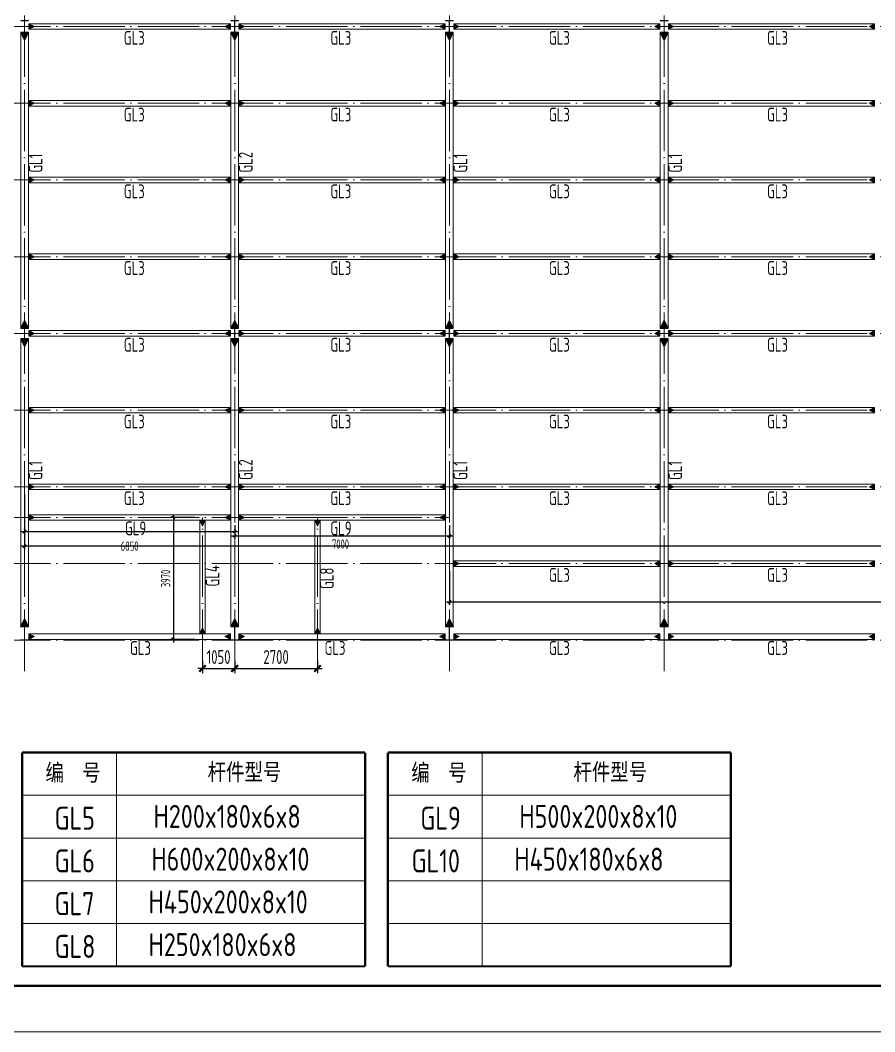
# Model space of a CAD drawing. Header units: millimetres. Extents: x 19781 to 898973, y -947928 to -267362.
# Drawn here: x 448142 to 475997, y -383529 to -350569 of the extents above; entities that cross this region are included whole.
import ezdxf

# ---------------------------------------------------------------- set-up
doc = ezdxf.new("R2010")
doc.units = ezdxf.units.MM
doc.header["$LTSCALE"] = 100
doc.header["$PDSIZE"] = -5
doc.linetypes.add('DOTE', pattern=[2.42, 2, -0.2, 0.02, -0.2])
doc.layers.get('0').update_dxf_attribs({"lineweight": 18})
doc.layers.get('Defpoints').update_dxf_attribs({"lineweight": 18})
for name, color, linetype, lineweight in [('10', 7, 'Continuous', 18), ('15', 3, 'Continuous', 18), ('BORDER', 7, 'Continuous', 18), ('DIM', 3, 'Continuous', 18), ('DOTE', 1, 'DOTE', 18), ('JC', 7, 'Continuous', 18), ('PUB_TEXT', 7, 'Continuous', 18), ('数字', 3, 'Continuous', 20), ('钢柱', 4, 'Continuous', 20), ('钢梁', 4, 'Continuous', 5)]:
    doc.layers.add(name, color=color, linetype=linetype, lineweight=lineweight)
doc.styles.add('-宋体', font='')
doc.styles.add('TSSD_REIN', font='tssdeng.shx', dxfattribs={"width": 0.7, "bigfont": 'hztxt.shx'})
doc.styles.get('-宋体').set_extended_font_data('宋体')
doc.dimstyles.new('TSSD_100_100', dxfattribs={"dimtxt": 300, "dimasz": 100, "dimexe": 100, "dimexo": 250, "dimgap": 100, "dimtad": 1, "dimdec": 0, "dimzin": 0, "dimdsep": 46, "dimtxsty": 'TSSD_REIN', "dimblk": 'ARCHTICK', "dimcen": 0, "dimdle": 100, "dimclrt": 7, "dimadec": 0, "dimazin": 0, "dimtfac": 1, "dimtdec": 0, "dimtix": 1, "dimtmove": 2, "dimatfit": 3, "dimfxl": 1, "dimtolj": 1, "dimtzin": 0, "dimarcsym": 0})
pattern_1 = [(45, (0, 0), (-7.07106781, 7.07106781), []), (45, (0, 2.5), (-7.07106781, 7.07106781), [])]

# ---------------------------------------------------------------- blocks, each defined once
blk = doc.blocks.new('_ArchTick_0')
at = {"color": 0, "linetype": 'ByBlock'}
blk.add_lwpolyline([(-0.71, -0.71, 0.5, 0.5, 0), (0.71, 0.71, 0.5, 0.5, 0)], format="xyseb", dxfattribs=at)
blk = doc.blocks.new('*X458')
at = {"layer": 'DIM', "color": 0, "lineweight": -2, "ltscale": 100, "transparency": 16777216}
for p, q in [((455132, -371441), (455132, -371843)), ((457832, -371441), (457832, -371843)), ((454982, -371693), (457982, -371693))]:
    blk.add_line(p, q, dxfattribs=at)
at = {"layer": 'DIM', "color": 0, "lineweight": -2, "ltscale": 100, "transparency": 16777216, "xscale": 150, "yscale": 150, "zscale": 150, "rotation": 180}
blk.add_blockref('_ArchTick_0', (455132, -371693), dxfattribs=at)
at = {"layer": 'DIM', "color": 0, "lineweight": -2, "ltscale": 100, "transparency": 16777216, "xscale": 150, "yscale": 150, "zscale": 150}
blk.add_blockref('_ArchTick_0', (457832, -371693), dxfattribs=at)
at = {"layer": 'DIM', "color": 7, "ltscale": 100, "transparency": 16777216, "insert": (456482, -371318), "char_height": 450, "width": 3330, "attachment_point": 5, "style": 'TSSD_REIN'}
blk.add_mtext('2700', dxfattribs=at)
blk = doc.blocks.new('_ARCHTICK')
at = {"color": 0, "linetype": 'ByBlock', "const_width": 0.5}
blk.add_lwpolyline([(-0.5, -0.5), (0.5, 0.5)], dxfattribs=at)
blk = doc.blocks.new('*X698')
at = {"layer": 'DIM', "color": 0, "lineweight": -2, "ltscale": 100, "transparency": 16777216}
for p, q in [((454082, -371441), (454082, -371843)), ((455132, -371441), (455132, -371843)), ((454082, -371693), (453932, -371693)), ((454082, -371693), (455132, -371693)), ((455132, -371693), (455282, -371693))]:
    blk.add_line(p, q, dxfattribs=at)
at = {"layer": 'DIM', "color": 0, "lineweight": -2, "ltscale": 100, "transparency": 16777216, "xscale": 150, "yscale": 150, "zscale": 150}
blk.add_blockref('_ArchTick_0', (454082, -371693), dxfattribs=at)
at = {"layer": 'DIM', "color": 0, "lineweight": -2, "ltscale": 100, "transparency": 16777216, "xscale": 150, "yscale": 150, "zscale": 150, "rotation": 180}
blk.add_blockref('_ArchTick_0', (455132, -371693), dxfattribs=at)
at = {"layer": 'DIM', "color": 7, "ltscale": 100, "transparency": 16777216, "insert": (454607, -371318), "char_height": 450, "width": 3195, "attachment_point": 5, "style": 'TSSD_REIN'}
blk.add_mtext('1050', dxfattribs=at)
blk = doc.blocks.new('*D1961')
at = {"layer": 'Defpoints', "color": 0, "ltscale": 100, "transparency": 16777216}
for p in [(462132, -368274), (539132, -368274), (539132, -369518)]:
    blk.add_point(p, dxfattribs=at)
at = {"layer": 'JC', "color": 0, "linetype": 'Continuous', "lineweight": -2, "ltscale": 100, "transparency": 16777216}
for p, q in [((462132, -368524), (462132, -369618)), ((539132, -368524), (539132, -369618)), ((462032, -369518), (539232, -369518))]:
    blk.add_line(p, q, dxfattribs=at)
at = {"layer": 'JC', "color": 0, "lineweight": -2, "ltscale": 100, "transparency": 16777216, "xscale": 100, "yscale": 100, "zscale": 100, "rotation": 180}
blk.add_blockref('_ARCHTICK', (462132, -369518), dxfattribs=at)
at = {"layer": 'JC', "color": 0, "lineweight": -2, "ltscale": 100, "transparency": 16777216, "xscale": 100, "yscale": 100, "zscale": 100}
blk.add_blockref('_ARCHTICK', (539132, -369518), dxfattribs=at)
at = {"layer": 'JC', "color": 7, "ltscale": 100, "transparency": 16777216, "insert": (500632, -369268), "char_height": 300, "attachment_point": 5, "style": 'TSSD_REIN'}
blk.add_mtext('\\A1;77000', dxfattribs=at)
blk = doc.blocks.new('*D1963')
at = {"layer": 'Defpoints', "color": 0, "ltscale": 100, "transparency": 16777216}
for p in [(448282, -365774), (539132, -365774), (448282, -367706)]:
    blk.add_point(p, dxfattribs=at)
at = {"layer": 'JC', "color": 0, "linetype": 'Continuous', "lineweight": -2, "ltscale": 100, "transparency": 16777216}
for p, q in [((448282, -366024), (448282, -367806)), ((539132, -366024), (539132, -367806)), ((539232, -367706), (448182, -367706))]:
    blk.add_line(p, q, dxfattribs=at)
at = {"layer": 'JC', "color": 0, "lineweight": -2, "ltscale": 100, "transparency": 16777216, "xscale": 100, "yscale": 100, "zscale": 100, "rotation": 180}
blk.add_blockref('_ARCHTICK', (448282, -367706), dxfattribs=at)
at = {"layer": 'JC', "color": 0, "lineweight": -2, "ltscale": 100, "transparency": 16777216, "xscale": 100, "yscale": 100, "zscale": 100}
blk.add_blockref('_ARCHTICK', (539132, -367706), dxfattribs=at)
at = {"layer": 'JC', "color": 7, "ltscale": 100, "transparency": 16777216, "insert": (493707, -367456), "char_height": 300, "attachment_point": 5, "style": 'TSSD_REIN'}
blk.add_mtext('\\A1;90850', dxfattribs=at)
blk = doc.blocks.new('*D1964')
at = {"layer": 'Defpoints', "color": 0, "ltscale": 100, "transparency": 16777216}
for p in [(454082, -366774), (453133, -370744), (454082, -370744)]:
    blk.add_point(p, dxfattribs=at)
at = {"layer": 'JC', "color": 0, "linetype": 'Continuous', "lineweight": -2, "ltscale": 100, "transparency": 16777216}
for p, q in [((453832, -366774), (453033, -366774)), ((453133, -366674), (453133, -370844)), ((453832, -370744), (453033, -370744))]:
    blk.add_line(p, q, dxfattribs=at)
at = {"layer": 'JC', "color": 0, "lineweight": -2, "ltscale": 100, "transparency": 16777216, "xscale": 100, "yscale": 100, "zscale": 100}
for p, rotation in [((453133, -366774), 90), ((453133, -370744), 270)]:
    blk.add_blockref('_ARCHTICK', p, dxfattribs=dict(at, rotation=rotation))
at = {"layer": 'JC', "color": 7, "ltscale": 100, "transparency": 16777216, "insert": (452883, -368759), "char_height": 300, "attachment_point": 5, "rotation": 90, "style": 'TSSD_REIN'}
blk.add_mtext('\\A1;3970', dxfattribs=at)
blk = doc.blocks.new('*D1968')
at = {"layer": 'Defpoints', "color": 0, "ltscale": 100, "transparency": 16777216}
for p in [(448282, -366774), (455132, -366774), (455132, -367227)]:
    blk.add_point(p, dxfattribs=at)
at = {"layer": 'JC', "color": 0, "linetype": 'Continuous', "lineweight": -2, "ltscale": 100, "transparency": 16777216}
for p, q in [((448282, -367024), (448282, -367327)), ((455132, -367024), (455132, -367327)), ((448182, -367227), (455232, -367227))]:
    blk.add_line(p, q, dxfattribs=at)
at = {"layer": 'JC', "color": 0, "lineweight": -2, "ltscale": 100, "transparency": 16777216, "xscale": 100, "yscale": 100, "zscale": 100, "rotation": 180}
blk.add_blockref('_ARCHTICK', (448282, -367227), dxfattribs=at)
at = {"layer": 'JC', "color": 0, "lineweight": -2, "ltscale": 100, "transparency": 16777216, "xscale": 100, "yscale": 100, "zscale": 100}
blk.add_blockref('_ARCHTICK', (455132, -367227), dxfattribs=at)
at = {"layer": 'JC', "color": 7, "ltscale": 100, "transparency": 16777216, "insert": (451707, -367706), "char_height": 300, "attachment_point": 5, "style": 'TSSD_REIN'}
blk.add_mtext('\\A1;6850', dxfattribs=at)
blk = doc.blocks.new('*D1969')
at = {"layer": 'Defpoints', "color": 0, "ltscale": 100, "transparency": 16777216}
for p in [(455132, -366774), (462132, -366774), (462132, -367371)]:
    blk.add_point(p, dxfattribs=at)
at = {"layer": 'JC', "color": 0, "linetype": 'Continuous', "lineweight": -2, "ltscale": 100, "transparency": 16777216}
for p, q in [((455132, -367024), (455132, -367471)), ((462132, -367024), (462132, -367471)), ((455032, -367371), (462232, -367371))]:
    blk.add_line(p, q, dxfattribs=at)
at = {"layer": 'JC', "color": 0, "lineweight": -2, "ltscale": 100, "transparency": 16777216, "xscale": 100, "yscale": 100, "zscale": 100, "rotation": 180}
blk.add_blockref('_ARCHTICK', (455132, -367371), dxfattribs=at)
at = {"layer": 'JC', "color": 0, "lineweight": -2, "ltscale": 100, "transparency": 16777216, "xscale": 100, "yscale": 100, "zscale": 100}
blk.add_blockref('_ARCHTICK', (462132, -367371), dxfattribs=at)
at = {"layer": 'JC', "color": 7, "ltscale": 100, "transparency": 16777216, "insert": (458582, -367637), "char_height": 300, "attachment_point": 5, "style": 'TSSD_REIN'}
blk.add_mtext('\\A1;7000', dxfattribs=at)

msp = doc.modelspace()

# ---------------------------------------------------------------- hatches: boundary and pattern name
at = {"layer": '10', "ltscale": 100}
h = msp.add_hatch(dxfattribs=at)
h.set_pattern_fill('金属', color=256, style=0, pattern_type=0)
h.set_pattern_definition(pattern_1)
h.paths.add_polyline_path([(448286, -350586), (448407, -350586), (448407, -350574), (448157, -350574), (448157, -350586), (448278, -350586), (448278, -350962), (448157, -350962), (448157, -350974), (448407, -350974), (448407, -350962), (448286, -350962)], flags=0)
h = msp.add_hatch(dxfattribs=at)
h.set_pattern_fill('金属', color=256, style=0, pattern_type=0)
h.set_pattern_definition(pattern_1)
h.paths.add_polyline_path([(455136, -350586), (455257, -350586), (455257, -350574), (455007, -350574), (455007, -350586), (455128, -350586), (455128, -350962), (455007, -350962), (455007, -350974), (455257, -350974), (455257, -350962), (455136, -350962)], flags=0)
h = msp.add_hatch(dxfattribs=at)
h.set_pattern_fill('金属', color=256, style=0, pattern_type=0)
h.set_pattern_definition(pattern_1)
h.paths.add_polyline_path([(462136, -350586), (462257, -350586), (462257, -350574), (462007, -350574), (462007, -350586), (462128, -350586), (462128, -350962), (462007, -350962), (462007, -350974), (462257, -350974), (462257, -350962), (462136, -350962)], flags=0)
h = msp.add_hatch(dxfattribs=at)
h.set_pattern_fill('金属', color=256, style=0, pattern_type=0)
h.set_pattern_definition(pattern_1)
h.paths.add_polyline_path([(469136, -350586), (469257, -350586), (469257, -350574), (469007, -350574), (469007, -350586), (469128, -350586), (469128, -350962), (469007, -350962), (469007, -350974), (469257, -350974), (469257, -350962), (469136, -350962)], flags=0)
h = msp.add_hatch(dxfattribs=at)
h.set_pattern_fill('金属', color=256, style=0, pattern_type=0)
h.set_pattern_definition(pattern_1)
h.paths.add_polyline_path([(448286, -360609), (448407, -360609), (448407, -360599), (448157, -360599), (448157, -360609), (448278, -360609), (448278, -360939), (448157, -360939), (448157, -360949), (448407, -360949), (448407, -360939), (448286, -360939)], flags=0)
h = msp.add_hatch(dxfattribs=at)
h.set_pattern_fill('金属', color=256, style=0, pattern_type=0)
h.set_pattern_definition(pattern_1)
h.paths.add_polyline_path([(455136, -360609), (455257, -360609), (455257, -360599), (455007, -360599), (455007, -360609), (455128, -360609), (455128, -360939), (455007, -360939), (455007, -360949), (455257, -360949), (455257, -360939), (455136, -360939)], flags=0)
h = msp.add_hatch(dxfattribs=at)
h.set_pattern_fill('金属', color=256, style=0, pattern_type=0)
h.set_pattern_definition(pattern_1)
h.paths.add_polyline_path([(462136, -360609), (462257, -360609), (462257, -360599), (462007, -360599), (462007, -360609), (462128, -360609), (462128, -360939), (462007, -360939), (462007, -360949), (462257, -360949), (462257, -360939), (462136, -360939)], flags=0)
h = msp.add_hatch(dxfattribs=at)
h.set_pattern_fill('金属', color=256, style=0, pattern_type=0)
h.set_pattern_definition(pattern_1)
h.paths.add_polyline_path([(469136, -360609), (469257, -360609), (469257, -360599), (469007, -360599), (469007, -360609), (469128, -360609), (469128, -360939), (469007, -360939), (469007, -360949), (469257, -360949), (469257, -360939), (469136, -360939)], flags=0)
h = msp.add_hatch(dxfattribs=at)
h.set_pattern_fill('金属', color=256, style=0, pattern_type=0)
h.set_pattern_definition(pattern_1)
h.paths.add_polyline_path([(448286, -370336), (448412, -370336), (448412, -370324), (448152, -370324), (448152, -370336), (448278, -370336), (448278, -370762), (448152, -370762), (448152, -370774), (448412, -370774), (448412, -370762), (448286, -370762)], flags=0)
h = msp.add_hatch(dxfattribs=at)
h.set_pattern_fill('金属', color=256, style=0, pattern_type=0)
h.set_pattern_definition(pattern_1)
h.paths.add_polyline_path([(455136, -370336), (455262, -370336), (455262, -370324), (455002, -370324), (455002, -370336), (455128, -370336), (455128, -370762), (455002, -370762), (455002, -370774), (455262, -370774), (455262, -370762), (455136, -370762)], flags=0)
h = msp.add_hatch(dxfattribs=at)
h.set_pattern_fill('金属', color=256, style=0, pattern_type=0)
h.set_pattern_definition(pattern_1)
h.paths.add_polyline_path([(462136, -370336), (462262, -370336), (462262, -370324), (462002, -370324), (462002, -370336), (462128, -370336), (462128, -370762), (462002, -370762), (462002, -370774), (462262, -370774), (462262, -370762), (462136, -370762)], flags=0)
h = msp.add_hatch(dxfattribs=at)
h.set_pattern_fill('金属', color=256, style=0, pattern_type=0)
h.set_pattern_definition(pattern_1)
h.paths.add_polyline_path([(469136, -370336), (469262, -370336), (469262, -370324), (469002, -370324), (469002, -370336), (469128, -370336), (469128, -370762), (469002, -370762), (469002, -370774), (469262, -370774), (469262, -370762), (469136, -370762)], flags=0)
at = {"layer": '15', "ltscale": 100}
for points in [[(448602, -350774), (448422, -350864), (448422, -350684)], [(454812, -350774), (454992, -350864), (454992, -350684)], [(455452, -350774), (455272, -350864), (455272, -350684)], [(461812, -350774), (461992, -350864), (461992, -350684)], [(462452, -350774), (462272, -350864), (462272, -350684)], [(468812, -350774), (468992, -350864), (468992, -350684)], [(469452, -350774), (469272, -350864), (469272, -350684)], [(475812, -350774), (475992, -350864), (475992, -350684)], [(448282, -351234), (448407, -350984), (448157, -350984)], [(455132, -351234), (455257, -350984), (455007, -350984)], [(462132, -351234), (462257, -350984), (462007, -350984)], [(469132, -351234), (469257, -350984), (469007, -350984)], [(448602, -353274), (448422, -353364), (448422, -353184)], [(454812, -353274), (454992, -353364), (454992, -353184)], [(455452, -353274), (455272, -353364), (455272, -353184)], [(461812, -353274), (461992, -353364), (461992, -353184)], [(462452, -353274), (462272, -353364), (462272, -353184)], [(468812, -353274), (468992, -353364), (468992, -353184)], [(469452, -353274), (469272, -353364), (469272, -353184)], [(475812, -353274), (475992, -353364), (475992, -353184)], [(448602, -355774), (448422, -355864), (448422, -355684)], [(454812, -355774), (454992, -355864), (454992, -355684)], [(455452, -355774), (455272, -355864), (455272, -355684)], [(461812, -355774), (461992, -355864), (461992, -355684)], [(462452, -355774), (462272, -355864), (462272, -355684)], [(468812, -355774), (468992, -355864), (468992, -355684)], [(469452, -355774), (469272, -355864), (469272, -355684)], [(475812, -355774), (475992, -355864), (475992, -355684)], [(448602, -358274), (448422, -358364), (448422, -358184)], [(454812, -358274), (454992, -358364), (454992, -358184)], [(455452, -358274), (455272, -358364), (455272, -358184)], [(461812, -358274), (461992, -358364), (461992, -358184)], [(462452, -358274), (462272, -358364), (462272, -358184)], [(468812, -358274), (468992, -358364), (468992, -358184)], [(469452, -358274), (469272, -358364), (469272, -358184)], [(475812, -358274), (475992, -358364), (475992, -358184)], [(448282, -360339), (448407, -360589), (448157, -360589)], [(455132, -360339), (455257, -360589), (455007, -360589)], [(462132, -360339), (462257, -360589), (462007, -360589)], [(469132, -360339), (469257, -360589), (469007, -360589)], [(448602, -360774), (448422, -360864), (448422, -360684)], [(454812, -360774), (454992, -360864), (454992, -360684)], [(455452, -360774), (455272, -360864), (455272, -360684)], [(461812, -360774), (461992, -360864), (461992, -360684)], [(462452, -360774), (462272, -360864), (462272, -360684)], [(468812, -360774), (468992, -360864), (468992, -360684)], [(469452, -360774), (469272, -360864), (469272, -360684)], [(475812, -360774), (475992, -360864), (475992, -360684)], [(448282, -361209), (448407, -360959), (448157, -360959)], [(455132, -361209), (455257, -360959), (455007, -360959)], [(462132, -361209), (462257, -360959), (462007, -360959)], [(469132, -361209), (469257, -360959), (469007, -360959)], [(448602, -363274), (448422, -363364), (448422, -363184)], [(454812, -363274), (454992, -363364), (454992, -363184)], [(455452, -363274), (455272, -363364), (455272, -363184)], [(461812, -363274), (461992, -363364), (461992, -363184)], [(462452, -363274), (462272, -363364), (462272, -363184)], [(468812, -363274), (468992, -363364), (468992, -363184)], [(469452, -363274), (469272, -363364), (469272, -363184)], [(475812, -363274), (475992, -363364), (475992, -363184)], [(448602, -365774), (448422, -365864), (448422, -365684)], [(454812, -365774), (454992, -365864), (454992, -365684)], [(455452, -365774), (455272, -365864), (455272, -365684)], [(461812, -365774), (461992, -365864), (461992, -365684)], [(462452, -365774), (462272, -365864), (462272, -365684)], [(468812, -365774), (468992, -365864), (468992, -365684)], [(469452, -365774), (469272, -365864), (469272, -365684)], [(475812, -365774), (475992, -365864), (475992, -365684)], [(448602, -366774), (448422, -366864), (448422, -366684)], [(454812, -366774), (454992, -366864), (454992, -366684)], [(455452, -366774), (455272, -366864), (455272, -366684)], [(461812, -366774), (461992, -366864), (461992, -366684)], [(454082, -367059), (453992, -366879), (454172, -366879)], [(457832, -367059), (457742, -366879), (457922, -366879)], [(462452, -368274), (462272, -368364), (462272, -368184)], [(468812, -368274), (468992, -368364), (468992, -368184)], [(469452, -368274), (469272, -368364), (469272, -368184)], [(475812, -368274), (475992, -368364), (475992, -368184)], [(448282, -370064), (448407, -370314), (448157, -370314)], [(455132, -370064), (455257, -370314), (455007, -370314)], [(462132, -370064), (462257, -370314), (462007, -370314)], [(469132, -370064), (469257, -370314), (469007, -370314)], [(454082, -370369), (453992, -370549), (454172, -370549)], [(457832, -370369), (457742, -370549), (457922, -370549)], [(448602, -370654), (448422, -370564), (448422, -370744)], [(454812, -370654), (454992, -370564), (454992, -370744)], [(455452, -370654), (455272, -370564), (455272, -370744)], [(461812, -370654), (461992, -370564), (461992, -370744)], [(462452, -370654), (462272, -370564), (462272, -370744)], [(468812, -370654), (468992, -370564), (468992, -370744)], [(469452, -370654), (469272, -370564), (469272, -370744)], [(475812, -370654), (475992, -370564), (475992, -370744)]]:
    msp.add_hatch(color=256, dxfattribs=at).paths.add_polyline_path(points, flags=0)

# ---------------------------------------------------------------- linework, layer by layer
for points in [[(448602, -350774), (448422, -350864), (448422, -350684)], [(454812, -350774), (454992, -350864), (454992, -350684)], [(455452, -350774), (455272, -350864), (455272, -350684)], [(461812, -350774), (461992, -350864), (461992, -350684)], [(462452, -350774), (462272, -350864), (462272, -350684)], [(468812, -350774), (468992, -350864), (468992, -350684)], [(469452, -350774), (469272, -350864), (469272, -350684)], [(475812, -350774), (475992, -350864), (475992, -350684)], [(448282, -351234), (448407, -350984), (448157, -350984)], [(455132, -351234), (455257, -350984), (455007, -350984)], [(462132, -351234), (462257, -350984), (462007, -350984)], [(469132, -351234), (469257, -350984), (469007, -350984)], [(448602, -353274), (448422, -353364), (448422, -353184)], [(454812, -353274), (454992, -353364), (454992, -353184)], [(455452, -353274), (455272, -353364), (455272, -353184)], [(461812, -353274), (461992, -353364), (461992, -353184)], [(462452, -353274), (462272, -353364), (462272, -353184)], [(468812, -353274), (468992, -353364), (468992, -353184)], [(469452, -353274), (469272, -353364), (469272, -353184)], [(475812, -353274), (475992, -353364), (475992, -353184)], [(448602, -355774), (448422, -355864), (448422, -355684)], [(454812, -355774), (454992, -355864), (454992, -355684)], [(455452, -355774), (455272, -355864), (455272, -355684)], [(461812, -355774), (461992, -355864), (461992, -355684)], [(462452, -355774), (462272, -355864), (462272, -355684)], [(468812, -355774), (468992, -355864), (468992, -355684)], [(469452, -355774), (469272, -355864), (469272, -355684)], [(475812, -355774), (475992, -355864), (475992, -355684)], [(448602, -358274), (448422, -358364), (448422, -358184)], [(454812, -358274), (454992, -358364), (454992, -358184)], [(455452, -358274), (455272, -358364), (455272, -358184)], [(461812, -358274), (461992, -358364), (461992, -358184)], [(462452, -358274), (462272, -358364), (462272, -358184)], [(468812, -358274), (468992, -358364), (468992, -358184)], [(469452, -358274), (469272, -358364), (469272, -358184)], [(475812, -358274), (475992, -358364), (475992, -358184)], [(448282, -360339), (448407, -360589), (448157, -360589)], [(455132, -360339), (455257, -360589), (455007, -360589)], [(462132, -360339), (462257, -360589), (462007, -360589)], [(469132, -360339), (469257, -360589), (469007, -360589)], [(448602, -360774), (448422, -360864), (448422, -360684)], [(454812, -360774), (454992, -360864), (454992, -360684)], [(455452, -360774), (455272, -360864), (455272, -360684)], [(461812, -360774), (461992, -360864), (461992, -360684)], [(462452, -360774), (462272, -360864), (462272, -360684)], [(468812, -360774), (468992, -360864), (468992, -360684)], [(469452, -360774), (469272, -360864), (469272, -360684)], [(475812, -360774), (475992, -360864), (475992, -360684)], [(448282, -361209), (448407, -360959), (448157, -360959)], [(455132, -361209), (455257, -360959), (455007, -360959)], [(462132, -361209), (462257, -360959), (462007, -360959)], [(469132, -361209), (469257, -360959), (469007, -360959)], [(448602, -363274), (448422, -363364), (448422, -363184)], [(454812, -363274), (454992, -363364), (454992, -363184)], [(455452, -363274), (455272, -363364), (455272, -363184)], [(461812, -363274), (461992, -363364), (461992, -363184)], [(462452, -363274), (462272, -363364), (462272, -363184)], [(468812, -363274), (468992, -363364), (468992, -363184)], [(469452, -363274), (469272, -363364), (469272, -363184)], [(475812, -363274), (475992, -363364), (475992, -363184)], [(448602, -365774), (448422, -365864), (448422, -365684)], [(454812, -365774), (454992, -365864), (454992, -365684)], [(455452, -365774), (455272, -365864), (455272, -365684)], [(461812, -365774), (461992, -365864), (461992, -365684)], [(462452, -365774), (462272, -365864), (462272, -365684)], [(468812, -365774), (468992, -365864), (468992, -365684)], [(469452, -365774), (469272, -365864), (469272, -365684)], [(475812, -365774), (475992, -365864), (475992, -365684)], [(448602, -366774), (448422, -366864), (448422, -366684)], [(454812, -366774), (454992, -366864), (454992, -366684)], [(455452, -366774), (455272, -366864), (455272, -366684)], [(461812, -366774), (461992, -366864), (461992, -366684)], [(454082, -367059), (453992, -366879), (454172, -366879)], [(457832, -367059), (457742, -366879), (457922, -366879)], [(462452, -368274), (462272, -368364), (462272, -368184)], [(468812, -368274), (468992, -368364), (468992, -368184)], [(469452, -368274), (469272, -368364), (469272, -368184)], [(475812, -368274), (475992, -368364), (475992, -368184)], [(448282, -370064), (448407, -370314), (448157, -370314)], [(455132, -370064), (455257, -370314), (455007, -370314)], [(462132, -370064), (462257, -370314), (462007, -370314)], [(469132, -370064), (469257, -370314), (469007, -370314)], [(454082, -370369), (453992, -370549), (454172, -370549)], [(457832, -370369), (457742, -370549), (457922, -370549)], [(448602, -370654), (448422, -370564), (448422, -370744)], [(454812, -370654), (454992, -370564), (454992, -370744)], [(455452, -370654), (455272, -370564), (455272, -370744)], [(461812, -370654), (461992, -370564), (461992, -370744)], [(462452, -370654), (462272, -370564), (462272, -370744)], [(468812, -370654), (468992, -370564), (468992, -370744)], [(469452, -370654), (469272, -370564), (469272, -370744)], [(475812, -370654), (475992, -370564), (475992, -370744)]]:
    msp.add_lwpolyline(points, close=True, dxfattribs=at)
at = {"layer": 'BORDER'}
msp.add_lwpolyline([(431826, -383529.47), (431826, -320529.47), (565476, -320529.47), (565476, -383529.47)], close=True, dxfattribs=at)
msp.add_lwpolyline([(435576, -382029.47, 75, 75, 0), (435576, -322029.47, 75, 75, 0), (563976, -322029.47, 75, 75, 0), (563976, -382029.47, 75, 75, 0)], format="xyseb", close=True, dxfattribs=at)
at = {"layer": 'DOTE', "linetype": 'DOTE', "ltscale": 10}
for p, q in [((448282, -371774), (448282, -329774)), ((455132, -371774), (455132, -329774)), ((462132, -371774), (462132, -329774)), ((469132, -371774), (469132, -329774)), ((447132, -350774), (547132, -350774)), ((447132, -353274), (547132, -353274)), ((447132, -355774), (547132, -355774)), ((447132, -358274), (547132, -358274)), ((447132, -360774), (547132, -360774)), ((447132, -363274), (547132, -363274)), ((447132, -365774), (547132, -365774)), ((447132, -366774), (462132, -366774)), ((454082, -371774), (454082, -366774)), ((457832, -371774), (457832, -366774)), ((447132, -368274), (539132, -368274)), ((447132, -370774), (547132, -370774))]:
    msp.add_line(p, q, dxfattribs=at)
at = {"layer": 'PUB_TEXT'}
for p, q in [((451277.41, -381396.95), (451277.41, -374431.64)), ((463200.41, -381396.95), (463200.41, -374431.64)), ((448205, -375824.7), (459384.91, -375824.7)), ((460128, -375824.7), (471307.91, -375824.7)), ((448205, -377217.77), (459384.91, -377217.77)), ((448205, -377217.77), (459384.91, -377217.77)), ((448205, -377217.77), (459384.91, -377217.77)), ((448205, -377217.77), (459384.91, -377217.77)), ((448205, -377217.77), (459384.91, -377217.77)), ((448205, -377217.77), (459384.91, -377217.77)), ((448205, -377217.77), (459384.91, -377217.77)), ((460128, -377217.77), (471307.91, -377217.77)), ((460128, -377217.77), (471307.91, -377217.77)), ((460128, -377217.77), (471307.91, -377217.77)), ((460128, -377217.77), (471307.91, -377217.77)), ((460128, -377217.77), (471307.91, -377217.77)), ((460128, -377217.77), (471307.91, -377217.77)), ((460128, -377217.77), (471307.91, -377217.77)), ((448205, -378610.83), (459384.91, -378610.83)), ((460128, -378610.83), (471307.91, -378610.83)), ((448205, -380003.89), (459384.91, -380003.89)), ((460128, -380003.89), (471307.91, -380003.89))]:
    msp.add_line(p, q, dxfattribs=at)
for points in [[(448205, -381396.95, 73.6, 73.6, 0), (448205, -374431.64, 73.6, 73.6, 0)], [(448205, -374431.64, 73.6, 73.6, 0), (459384.91, -374431.64, 73.6, 73.6, 0)], [(459384.91, -381396.95, 73.6, 73.6, 0), (459384.91, -374431.64, 73.6, 73.6, 0)], [(460128, -381396.95, 73.6, 73.6, 0), (460128, -374431.64, 73.6, 73.6, 0)], [(460128, -374431.64, 73.6, 73.6, 0), (471307.91, -374431.64, 73.6, 73.6, 0)], [(471307.91, -381396.95, 73.6, 73.6, 0), (471307.91, -374431.64, 73.6, 73.6, 0)], [(448205, -381396.95, 73.6, 73.6, 0), (459384.91, -381396.95, 73.6, 73.6, 0)], [(460128, -381396.95, 73.6, 73.6, 0), (471307.91, -381396.95, 73.6, 73.6, 0)]]:
    msp.add_lwpolyline(points, format="xyseb", dxfattribs=at)
at = {"layer": '钢柱', "ltscale": 100}
for points in [[(448286, -350586), (448407, -350586), (448407, -350574), (448157, -350574), (448157, -350586), (448278, -350586), (448278, -350962), (448157, -350962), (448157, -350974), (448407, -350974), (448407, -350962), (448286, -350962)], [(455136, -350586), (455257, -350586), (455257, -350574), (455007, -350574), (455007, -350586), (455128, -350586), (455128, -350962), (455007, -350962), (455007, -350974), (455257, -350974), (455257, -350962), (455136, -350962)], [(462136, -350586), (462257, -350586), (462257, -350574), (462007, -350574), (462007, -350586), (462128, -350586), (462128, -350962), (462007, -350962), (462007, -350974), (462257, -350974), (462257, -350962), (462136, -350962)], [(469136, -350586), (469257, -350586), (469257, -350574), (469007, -350574), (469007, -350586), (469128, -350586), (469128, -350962), (469007, -350962), (469007, -350974), (469257, -350974), (469257, -350962), (469136, -350962)], [(448286, -360609), (448407, -360609), (448407, -360599), (448157, -360599), (448157, -360609), (448278, -360609), (448278, -360939), (448157, -360939), (448157, -360949), (448407, -360949), (448407, -360939), (448286, -360939)], [(455136, -360609), (455257, -360609), (455257, -360599), (455007, -360599), (455007, -360609), (455128, -360609), (455128, -360939), (455007, -360939), (455007, -360949), (455257, -360949), (455257, -360939), (455136, -360939)], [(462136, -360609), (462257, -360609), (462257, -360599), (462007, -360599), (462007, -360609), (462128, -360609), (462128, -360939), (462007, -360939), (462007, -360949), (462257, -360949), (462257, -360939), (462136, -360939)], [(469136, -360609), (469257, -360609), (469257, -360599), (469007, -360599), (469007, -360609), (469128, -360609), (469128, -360939), (469007, -360939), (469007, -360949), (469257, -360949), (469257, -360939), (469136, -360939)], [(448286, -370336), (448412, -370336), (448412, -370324), (448152, -370324), (448152, -370336), (448278, -370336), (448278, -370762), (448152, -370762), (448152, -370774), (448412, -370774), (448412, -370762), (448286, -370762)], [(455136, -370336), (455262, -370336), (455262, -370324), (455002, -370324), (455002, -370336), (455128, -370336), (455128, -370762), (455002, -370762), (455002, -370774), (455262, -370774), (455262, -370762), (455136, -370762)], [(462136, -370336), (462262, -370336), (462262, -370324), (462002, -370324), (462002, -370336), (462128, -370336), (462128, -370762), (462002, -370762), (462002, -370774), (462262, -370774), (462262, -370762), (462136, -370762)], [(469136, -370336), (469262, -370336), (469262, -370324), (469002, -370324), (469002, -370336), (469128, -370336), (469128, -370762), (469002, -370762), (469002, -370774), (469262, -370774), (469262, -370762), (469136, -370762)]]:
    msp.add_lwpolyline(points, close=True, dxfattribs=at)
at = {"layer": '钢梁', "ltscale": 100}
for points in [[(454992, -350684), (454992, -350864), (448422, -350864), (448422, -350684)], [(461992, -350684), (461992, -350864), (455272, -350864), (455272, -350684)], [(468992, -350684), (468992, -350864), (462272, -350864), (462272, -350684)], [(475992, -350684), (475992, -350864), (469272, -350864), (469272, -350684)], [(448157, -350984), (448407, -350984), (448407, -360589), (448157, -360589)], [(455007, -350984), (455257, -350984), (455257, -360589), (455007, -360589)], [(462007, -350984), (462257, -350984), (462257, -360589), (462007, -360589)], [(469007, -350984), (469257, -350984), (469257, -360589), (469007, -360589)], [(454992, -353184), (454992, -353364), (448422, -353364), (448422, -353184)], [(461992, -353184), (461992, -353364), (455272, -353364), (455272, -353184)], [(468992, -353184), (468992, -353364), (462272, -353364), (462272, -353184)], [(475992, -353184), (475992, -353364), (469272, -353364), (469272, -353184)], [(454992, -355684), (454992, -355864), (448422, -355864), (448422, -355684)], [(461992, -355684), (461992, -355864), (455272, -355864), (455272, -355684)], [(468992, -355684), (468992, -355864), (462272, -355864), (462272, -355684)], [(475992, -355684), (475992, -355864), (469272, -355864), (469272, -355684)], [(454992, -358184), (454992, -358364), (448422, -358364), (448422, -358184)], [(461992, -358184), (461992, -358364), (455272, -358364), (455272, -358184)], [(468992, -358184), (468992, -358364), (462272, -358364), (462272, -358184)], [(475992, -358184), (475992, -358364), (469272, -358364), (469272, -358184)], [(454992, -360684), (454992, -360864), (448422, -360864), (448422, -360684)], [(461992, -360684), (461992, -360864), (455272, -360864), (455272, -360684)], [(468992, -360684), (468992, -360864), (462272, -360864), (462272, -360684)], [(475992, -360684), (475992, -360864), (469272, -360864), (469272, -360684)], [(448157, -370314), (448407, -370314), (448407, -360959), (448157, -360959)], [(455007, -370314), (455257, -370314), (455257, -360959), (455007, -360959)], [(462007, -370314), (462257, -370314), (462257, -360959), (462007, -360959)], [(469007, -370314), (469257, -370314), (469257, -360959), (469007, -360959)], [(454992, -363184), (454992, -363364), (448422, -363364), (448422, -363184)], [(461992, -363184), (461992, -363364), (455272, -363364), (455272, -363184)], [(468992, -363184), (468992, -363364), (462272, -363364), (462272, -363184)], [(475992, -363184), (475992, -363364), (469272, -363364), (469272, -363184)], [(454992, -365684), (454992, -365864), (448422, -365864), (448422, -365684)], [(461992, -365684), (461992, -365864), (455272, -365864), (455272, -365684)], [(468992, -365684), (468992, -365864), (462272, -365864), (462272, -365684)], [(475992, -365684), (475992, -365864), (469272, -365864), (469272, -365684)], [(454992, -366684), (454992, -366864), (448422, -366864), (448422, -366684)], [(461992, -366684), (461992, -366864), (455272, -366864), (455272, -366684)], [(454172, -370549), (453992, -370549), (453992, -366879), (454172, -366879)], [(457922, -370549), (457742, -370549), (457742, -366879), (457922, -366879)], [(468992, -368184), (468992, -368364), (462272, -368364), (462272, -368184)], [(475992, -368184), (475992, -368364), (469272, -368364), (469272, -368184)], [(454992, -370744), (454992, -370564), (448422, -370564), (448422, -370744)], [(461992, -370744), (461992, -370564), (455272, -370564), (455272, -370744)], [(468992, -370744), (468992, -370564), (462272, -370564), (462272, -370744)], [(475992, -370744), (475992, -370564), (469272, -370564), (469272, -370744)]]:
    msp.add_lwpolyline(points, close=True, dxfattribs=at)

# ---------------------------------------------------------------- texts
at = {"layer": 'PUB_TEXT', "width": 0.8}
for s, height, style, p in [('杆件型号', 550, '-宋体', (454251.76, -375336.87)), ('杆件型号', 550, '-宋体', (466174.76, -375336.87)), ('GL5', 750.037, 'TSSD_REIN', (449262.61, -376944.16)), ('H200x180x6x8', 750.0375, 'TSSD_REIN', (452489.86, -376886.56)), ('GL9', 750.037, 'TSSD_REIN', (461185.61, -376944.16)), ('H500x200x8x10', 750.0375, 'TSSD_REIN', (464412.86, -376886.56)), ('GL6', 750.037, 'TSSD_REIN', (449262.61, -378337.22)), ('H600x200x8x10', 750.0375, 'TSSD_REIN', (452421.63, -378279.62)), ('GL10', 750.037, 'TSSD_REIN', (460899.61, -378337.22)), ('H450x180x6x8', 750.0375, 'TSSD_REIN', (464249.55, -378279.62)), ('GL7', 750.037, 'TSSD_REIN', (449262.61, -379730.29)), ('H450x200x8x10', 750.0375, 'TSSD_REIN', (452326.55, -379672.68)), ('H250x180x6x8', 750.0375, 'TSSD_REIN', (452326.55, -381065.74)), ('GL8', 750.037, 'TSSD_REIN', (449262.61, -381123.35))]:
    msp.add_text(s, height=height, dxfattribs=dict(at, style=style)).set_placement(p)
at = {"layer": 'PUB_TEXT', "char_height": 550, "width": 2713.3333, "attachment_point": 7, "style": '-宋体'}
for insert in [(448965.47, -375416.31), (460888.47, -375416.31)]:
    msp.add_mtext('{\\W0.8;编  号}', dxfattribs=dict(at, insert=insert))
at = {"layer": '数字', "ltscale": 100, "style": 'TSSD_REIN', "width": 0.7}
for s, p in [('GL3', (451517.66, -351368.78)), ('GL3', (458249.66, -351368.78)), ('GL3', (465374.66, -351368.78)), ('GL3', (472484.66, -351368.78)), ('GL3', (451517.66, -353868.78)), ('GL3', (458249.66, -353868.78)), ('GL3', (465374.66, -353868.78)), ('GL3', (472484.66, -353868.78)), ('GL3', (451517.66, -356368.78)), ('GL3', (458249.66, -356368.78)), ('GL3', (465374.66, -356368.78)), ('GL3', (472484.66, -356368.78)), ('GL3', (451517.66, -358868.78)), ('GL3', (458249.66, -358868.78)), ('GL3', (465374.66, -358868.78)), ('GL3', (472484.66, -358868.78)), ('GL3', (451517.66, -361368.78)), ('GL3', (458249.66, -361368.78)), ('GL3', (465374.66, -361368.78)), ('GL3', (472484.66, -361368.78)), ('GL3', (451517.66, -363868.78)), ('GL3', (458249.66, -363868.78)), ('GL3', (465374.66, -363868.78)), ('GL3', (472484.66, -363868.78)), ('GL3', (451517.66, -366368.78)), ('GL3', (458249.66, -366368.78)), ('GL3', (465374.66, -366368.78)), ('GL3', (472484.66, -366368.78)), ('GL9', (451554.66, -367349.78)), ('GL9', (458249.66, -367349.78)), ('GL3', (465374.66, -368868.78)), ('GL3', (472484.66, -368868.78)), ('GL3', (451718.66, -371248.78)), ('GL3', (458061.66, -371248.78)), ('GL3', (465374.66, -371248.78)), ('GL3', (472484.66, -371248.78))]:
    msp.add_text(s, height=450, dxfattribs=at).set_placement(p)
for s, p in [('GL1', (448864.78, -355537.34)), ('GL2', (455714.78, -355537.34)), ('GL1', (462714.78, -355537.34)), ('GL1', (469714.78, -355537.34)), ('GL1', (448864.78, -365553.34)), ('GL2', (455714.78, -365553.34)), ('GL1', (462714.78, -365553.34)), ('GL1', (469714.78, -365553.34)), ('GL4', (454636.78, -369021.34)), ('GL8', (458359.78, -369104.34))]:
    msp.add_text(s, height=450, rotation=90, dxfattribs=at).set_placement(p)

# ---------------------------------------------------------------- dimensions: what is measured, and where the dimension line sits
at = {"layer": 'DIM', "ltscale": 100}
for base, p1, p2, picture, middle in [((455132, -371692.63), (454082, -371066.15), (455132, -371066.15), '*X698', (454607, -371317.63)), ((457832, -371692.63), (455132, -371066.15), (457832, -371066.15), '*X458', (456482, -371317.63))]:
    dim = msp.add_linear_dim(base=base, p1=p1, p2=p2, dimstyle='TSSD_100_100', override={"dimscale": 1.5, "dimsah": 1, "dimtzin": 0}, dxfattribs=at)
    dim.commit()
    dim.dimension.update_dxf_attribs({"geometry": picture, "text_midpoint": middle})
at = {"layer": 'JC', "ltscale": 100}
for base, p1, p2, picture, middle in [((448282, -367706.22), (539132, -365774), (448282, -365774), '*D1963', (493707, -367456.22)), ((539132, -369517.54), (462132, -368274), (539132, -368274), '*D1961', (500632, -369267.54))]:
    dim = msp.add_linear_dim(base=base, p1=p1, p2=p2, dimstyle='TSSD_100_100', dxfattribs=at)
    dim.commit()
    dim.dimension.update_dxf_attribs({"geometry": picture, "text_midpoint": middle})
for base, p1, p2, picture, middle in [((455132, -367227.34), (448282, -366774), (455132, -366774), '*D1968', (451707, -367706.22)), ((462132, -367371.16), (455132, -366774), (462132, -366774), '*D1969', (458581.87, -367636.93))]:
    dim = msp.add_linear_dim(base=base, p1=p1, p2=p2, dimstyle='TSSD_100_100', dxfattribs=at)
    dim.commit()
    dim.dimension.update_dxf_attribs({"geometry": picture, "text_midpoint": middle, "dimtype": 160})
dim = msp.add_linear_dim(base=(453132.96, -370744), p1=(454082, -366774), p2=(454082, -370744), angle=90, dimstyle='TSSD_100_100', dxfattribs=at)
dim.commit()
dim.dimension.update_dxf_attribs({"geometry": '*D1964', "text_midpoint": (452882.96, -368759)})

doc.saveas('drawing.dxf')
